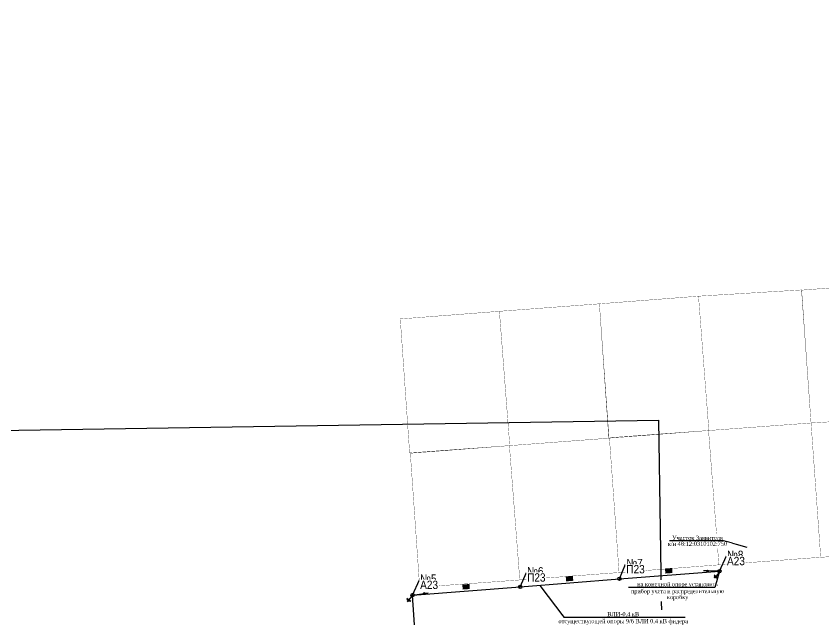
# Model space of a CAD drawing. Header units: millimetres. Extents: x 1265826 to 1360210, y 383897 to 506623.
# Drawn here: x 1313962 to 1314203.3, y 487303.8 to 487483.9 of the extents above; entities that cross this region are included whole.
import ezdxf
from ezdxf import colors
from ezdxf.entities.mleader import LeaderData, LeaderLine
from ezdxf.enums import TextEntityAlignment as Align
from ezdxf.math import Vec2, Vec3

# ---------------------------------------------------------------- set-up
doc = ezdxf.new("R2018")
doc.units = ezdxf.units.MM
for name, color, linetype in [('14', 7, 'Continuous'), ('Чертеж', 7, 'Continuous'), ('Электрика', 7, 'Continuous')]:
    doc.layers.add(name, color=color, linetype=linetype)
doc.layers.add('Выноски', color=7, linetype='Continuous', true_color=0x000000)
doc.layers.add('ЛЭП - непечатный слой', color=6, linetype='Continuous', plot=False)
doc.styles.get("Standard").update_dxf_attribs({"font": 'Arial.ttf'})
doc.styles.add('стиль1', font='Times New Roman.ttf', dxfattribs={"width": 0.9, "height": 1.25})
doc.dimstyles.new('М 1-1000', dxfattribs={"dimtxt": 1.5, "dimasz": 2.5, "dimexe": 1.25, "dimexo": 0.625, "dimtad": 1, "dimdec": 0, "dimtxsty": 'стиль1', "dimcen": 2.5, "dimse1": 1, "dimse2": 1, "dimsd1": 1, "dimsd2": 1, "dimclrt": 5, "dimaunit": 1, "dimadec": 3, "dimazin": 0, "dimtfac": 1, "dimtdec": 0, "dimtmove": 0, "dimatfit": 3, "dimfxl": 1.25, "dimtfill": 2, "dimtfillclr": 7, "dimarcsym": 0})
picture_1 = doc.add_image_def('image4.png', size_in_pixel=(1920, 1080))
picture_2 = doc.add_image_def('image5.jpg', size_in_pixel=(1486, 955))

# ---------------------------------------------------------------- blocks, each defined once
blk = doc.blocks.new('*U104')
at = {"color": 0, "ltscale": 100}
blk.add_line((0, 0), (3.51, 0.51), dxfattribs=at)
at = {"color": 0}
for points in [[(0, 0), (2.06, 4.59)], [(2.06, 4.59), (5.39, 4.59)]]:
    blk.add_lwpolyline(points, dxfattribs=at)
for centre, radius in [((0, 0), 0.5), ((3.51, 0.51), 0.25)]:
    blk.add_circle(centre, radius, dxfattribs=at)
at = {"layer": 'ЛЭП - непечатный слой'}
blk.add_lwpolyline([(3.51, 0.51), (4.7, 0.68)], dxfattribs=at)
at = {"color": 0, "lineweight": 30, "flags": 104}
blk.add_attdef('SL_NUM', text='', height=1.25, dxfattribs=at).set_placement((2.27, 4.88), align=Align.BOTTOM_LEFT)
blk.add_attdef('SL_NAME', text='', height=1.25, dxfattribs=at).set_placement((2.27, 4.31), align=Align.TOP_LEFT)
blk = doc.blocks.new('*U106')
at = {"color": 0, "ltscale": 100}
blk.add_line((0, 0), (-3.55, 0.1), dxfattribs=at)
at = {"color": 0}
for points in [[(0, 0), (2.06, 4.59)], [(2.06, 4.59), (5.39, 4.59)]]:
    blk.add_lwpolyline(points, dxfattribs=at)
for centre, radius in [((-3.55, 0.1), 0.25), ((0, 0), 0.5)]:
    blk.add_circle(centre, radius, dxfattribs=at)
at = {"layer": 'ЛЭП - непечатный слой'}
blk.add_lwpolyline([(-3.55, 0.1), (-4.75, 0.14)], dxfattribs=at)
at = {"color": 0, "lineweight": 30, "flags": 104}
blk.add_attdef('SL_NUM', text='', height=1.25, dxfattribs=at).set_placement((2.27, 4.88), align=Align.BOTTOM_LEFT)
blk.add_attdef('SL_NAME', text='', height=1.25, dxfattribs=at).set_placement((2.27, 4.31), align=Align.TOP_LEFT)
blk = doc.blocks.new('*U81')
at = {"color": 0}
for points in [[(0, 0), (1.84, 4.36)], [(1.84, 4.36), (5.12, 4.36)]]:
    blk.add_lwpolyline(points, dxfattribs=at)
blk.add_circle((0, 0), 0.5, dxfattribs=at)
at = {"color": 0, "lineweight": 30, "flags": 104}
blk.add_attdef('SL_NUM', text='', height=1.25, dxfattribs=at).set_placement((2.04, 4.65), align=Align.BOTTOM_LEFT)
blk.add_attdef('SL_NAME', text='', height=1.25, dxfattribs=at).set_placement((2.04, 4.08), align=Align.TOP_LEFT)
blk = doc.blocks.new('*D109')
at = {"layer": 'Defpoints', "color": 0, "linetype": 'ByBlock', "transparency": 16777216}
for p in [(1314080.42, 487311.19), (1314081.84, 487289.87), (1314081.84, 487289.87)]:
    blk.add_point(p, dxfattribs=at)
at = {"layer": 'Электрика', "color": 5, "linetype": 'ByBlock', "lineweight": 20, "transparency": 16777216, "insert": (1314082.38, 487300.58), "char_height": 1.25, "attachment_point": 5, "rotation": 273.8095, "style": 'стиль1', "bg_fill": 1, "box_fill_scale": 1.1, "bg_fill_color": 7, "bg_fill_true_color": 16777215, "bg_fill_transparency": 0}
blk.add_mtext('21', dxfattribs=at)
blk = doc.blocks.new('*D110')
at = {"layer": 'Defpoints', "color": 0, "linetype": 'ByBlock', "transparency": 16777216}
for p in [(1314112.59, 487313.61), (1314112.59, 487313.61), (1314080.42, 487311.19)]:
    blk.add_point(p, dxfattribs=at)
at = {"layer": 'Электрика', "color": 5, "linetype": 'ByBlock', "lineweight": 20, "transparency": 16777216, "insert": (1314096.41, 487313.66), "char_height": 1.25, "attachment_point": 5, "rotation": 4.2943, "style": 'стиль1', "bg_fill": 1, "box_fill_scale": 1.1, "bg_fill_color": 7, "bg_fill_true_color": 16777215, "bg_fill_transparency": 0}
blk.add_mtext('32', dxfattribs=at)
blk = doc.blocks.new('*D111')
at = {"layer": 'Defpoints', "color": 0, "linetype": 'ByBlock', "transparency": 16777216}
for p in [(1314142.22, 487316.08), (1314142.22, 487316.08), (1314112.59, 487313.61)]:
    blk.add_point(p, dxfattribs=at)
at = {"layer": 'Электрика', "color": 5, "linetype": 'ByBlock', "lineweight": 20, "transparency": 16777216, "insert": (1314127.3, 487316.1), "char_height": 1.25, "attachment_point": 5, "rotation": 4.7685, "style": 'стиль1', "bg_fill": 1, "box_fill_scale": 1.1, "bg_fill_color": 7, "bg_fill_true_color": 16777215, "bg_fill_transparency": 0}
blk.add_mtext('30', dxfattribs=at)
blk = doc.blocks.new('*D112')
at = {"layer": 'Defpoints', "color": 0, "linetype": 'ByBlock', "transparency": 16777216}
for p in [(1314172.07, 487318.28), (1314172.07, 487318.28), (1314142.22, 487316.08)]:
    blk.add_point(p, dxfattribs=at)
at = {"layer": 'Электрика', "color": 5, "linetype": 'ByBlock', "lineweight": 20, "transparency": 16777216, "insert": (1314156.93, 487318.43), "char_height": 1.25, "attachment_point": 5, "rotation": 4.2272, "style": 'стиль1', "bg_fill": 1, "box_fill_scale": 1.1, "bg_fill_color": 7, "bg_fill_true_color": 16777215, "bg_fill_transparency": 0}
blk.add_mtext('30', dxfattribs=at)
blk = doc.blocks.new('_None')
blk = doc.blocks.new('*U113')
at = {"color": 0, "lineweight": 30}
for p, q in [((0, 0), (0.63, -1.13)), ((0, -1.48), (1.26, -0.78)), ((1.2, -1.17), (0.36, -1.63)), ((1.13, -1.54), (0.71, -1.77))]:
    blk.add_line(p, q, dxfattribs=at)

msp = doc.modelspace()

# ---------------------------------------------------------------- linework, layer by layer
at = {"layer": '14', "color": 7, "const_width": 0.08, "flags": 128}
for points in [[(1314199.43, 487362.54), (1314229.53, 487364.39), (1314226.43, 487404.46), (1314196.62, 487402.18), (1314199.43, 487362.54)], [(1314168.91, 487360.3), (1314199.43, 487362.54), (1314196.58, 487402.25), (1314165.82, 487400.38), (1314168.91, 487360.3)], [(1314139.01, 487358.14), (1314168.91, 487360.3), (1314165.82, 487400.38), (1314136.22, 487398.1), (1314139.01, 487358.14)], [(1314109.45, 487355.79), (1314139.1, 487358), (1314136.22, 487398.1), (1314106.36, 487395.87), (1314109.45, 487355.79)], [(1314079.55, 487353.62), (1314109.45, 487355.79), (1314106.36, 487395.87), (1314076.76, 487393.59), (1314079.55, 487353.62)], [(1314202.31, 487322.47), (1314232.53, 487324.3), (1314229.43, 487364.38), (1314199.43, 487362.54), (1314202.31, 487322.47)], [(1314171.91, 487320.21), (1314202.31, 487322.47), (1314199.43, 487362.54), (1314168.82, 487360.29), (1314171.91, 487320.21)], [(1314142.1, 487317.91), (1314171.91, 487320.21), (1314168.82, 487360.29), (1314139.22, 487358.02), (1314142.1, 487317.91)], [(1314082.55, 487313.54), (1314112.45, 487315.7), (1314109.35, 487355.78), (1314079.76, 487353.51), (1314082.55, 487313.54)], [(1314112.45, 487315.7), (1314142.1, 487317.91), (1314139.22, 487358.02), (1314109.35, 487355.78), (1314112.45, 487315.7)]]:
    msp.add_lwpolyline(points, dxfattribs=at)
at = {"layer": 'Электрика'}
msp.add_lwpolyline([(1314063.95, 487205.62), (1314086.54, 487217.84), (1314085.04, 487241.79), (1314083.45, 487265.74), (1314080.42, 487311.19), (1314112.59, 487313.61), (1314142.22, 487316.08), (1314172.07, 487318.28)], dxfattribs=at)

# ---------------------------------------------------------------- block references
ref = msp.add_blockref('*U106', (1314172.07, 487318.28), dxfattribs=at)
lines = msp.add_mtext('\\W0.9000;№8', dxfattribs={"layer": '0', "color": 0, "insert": (1314174.33, 487324.44), "char_height": 2.5, "attachment_point": 1, "bg_fill": 3, "box_fill_scale": 1.1, "bg_fill_color": 256, "bg_fill_transparency": 0})
ref.add_attrib('SL_NUM', '', (1314174.33, 487324.44), dxfattribs={"flags": 104}).embed_mtext(lines)
lines = msp.add_mtext('\\W0.9000;А23', dxfattribs={"layer": '0', "color": 0, "insert": (1314174.33, 487322.6), "char_height": 2.5, "attachment_point": 1, "bg_fill": 3, "box_fill_scale": 1.1, "bg_fill_color": 256, "bg_fill_transparency": 0})
ref.add_attrib('SL_NAME', '', (1314174.33, 487322.6), dxfattribs={"flags": 104}).embed_mtext(lines)
ref = msp.add_blockref('*U81', (1314142.22, 487316.08), dxfattribs=at)
lines = msp.add_mtext('\\W0.9000;№7', dxfattribs={"layer": '0', "color": 0, "insert": (1314144.26, 487322), "char_height": 2.5, "attachment_point": 1, "bg_fill": 3, "box_fill_scale": 1.1, "bg_fill_color": 256, "bg_fill_transparency": 0})
ref.add_attrib('SL_NUM', '', (1314144.26, 487322), dxfattribs={"flags": 104}).embed_mtext(lines)
lines = msp.add_mtext('\\W0.9000;П23', dxfattribs={"layer": '0', "color": 0, "insert": (1314144.26, 487320.16), "char_height": 2.5, "attachment_point": 1, "bg_fill": 3, "box_fill_scale": 1.1, "bg_fill_color": 256, "bg_fill_transparency": 0})
ref.add_attrib('SL_NAME', '', (1314144.26, 487320.16), dxfattribs={"flags": 104}).embed_mtext(lines)
ref = msp.add_blockref('*U81', (1314112.59, 487313.61), dxfattribs=at)
lines = msp.add_mtext('\\W0.9000;№6', dxfattribs={"layer": '0', "color": 0, "insert": (1314114.63, 487319.53), "char_height": 2.5, "attachment_point": 1, "bg_fill": 3, "box_fill_scale": 1.1, "bg_fill_color": 256, "bg_fill_transparency": 0})
ref.add_attrib('SL_NUM', '', (1314114.63, 487319.53), dxfattribs={"flags": 104}).embed_mtext(lines)
lines = msp.add_mtext('\\W0.9000;П23', dxfattribs={"layer": '0', "color": 0, "insert": (1314114.63, 487317.69), "char_height": 2.5, "attachment_point": 1, "bg_fill": 3, "box_fill_scale": 1.1, "bg_fill_color": 256, "bg_fill_transparency": 0})
ref.add_attrib('SL_NAME', '', (1314114.63, 487317.69), dxfattribs={"flags": 104}).embed_mtext(lines)
ref = msp.add_blockref('*U104', (1314080.42, 487311.19), dxfattribs=at)
lines = msp.add_mtext('\\W0.9000;№5', dxfattribs={"layer": '0', "color": 0, "insert": (1314082.69, 487317.34), "char_height": 2.5, "attachment_point": 1, "bg_fill": 3, "box_fill_scale": 1.1, "bg_fill_color": 256, "bg_fill_transparency": 0})
ref.add_attrib('SL_NUM', '', (1314082.69, 487317.34), dxfattribs={"flags": 104}).embed_mtext(lines)
lines = msp.add_mtext('\\W0.9000;А23', dxfattribs={"layer": '0', "color": 0, "insert": (1314082.69, 487315.5), "char_height": 2.5, "attachment_point": 1, "bg_fill": 3, "box_fill_scale": 1.1, "bg_fill_color": 256, "bg_fill_transparency": 0})
ref.add_attrib('SL_NAME', '', (1314082.69, 487315.5), dxfattribs={"flags": 104}).embed_mtext(lines)
at = {"layer": 'Электрика', "rotation": 293.1454930152002}
msp.add_blockref('*U113', (1314080.12, 487310.8), dxfattribs=at)

# ---------------------------------------------------------------- dimensions: what is measured, and where the dimension line sits
at = {"layer": 'Электрика', "color": 18, "linetype": 'ByBlock', "lineweight": 20, "true_color": 0x000000}
for base, p1, p2, angle, picture, middle in [((1314172.07, 487318.28), (1314142.22, 487316.08), (1314172.07, 487318.28), 4.2272, '*D112', (1314157.02, 487317.17)), ((1314142.22, 487316.08), (1314112.59, 487313.61), (1314142.22, 487316.08), 4.7685, '*D111', (1314127.4, 487314.84)), ((1314112.59, 487313.61), (1314080.42, 487311.19), (1314112.59, 487313.61), 4.2943, '*D110', (1314096.51, 487312.4)), ((1314081.84, 487289.87), (1314080.42, 487311.19), (1314081.84, 487289.87), 273.8095, '*D109', (1314081.14, 487300.5))]:
    dim = msp.add_linear_dim(base=base, p1=p1, p2=p2, angle=angle, dimstyle='М 1-1000', override={"dimtxt": 1, "dimtofl": 0}, dxfattribs=at)
    dim.commit()
    dim.dimension.update_dxf_attribs({"geometry": picture, "text_midpoint": middle, "dimtype": 161})

# ---------------------------------------------------------------- pictures from other files: only their frames are drawn
at = {"layer": 'Defpoints'}
image = msp.add_image(picture_1, insert=(1313473.09, 486966.36), size_in_units=(686.85, 386.36), rotation=0.89105, dxfattribs=at)
image.dxf.flags = 14
at = {"layer": 'Электрика'}
image = msp.add_image(picture_2, insert=(1313617.9, 487027.53), size_in_units=(892.07, 573.3), rotation=1.0697, dxfattribs=dict(at, fade=35))
image.dxf.flags = 7

# ---------------------------------------------------------------- next in the draw order: leaders
at = {"layer": 'Выноски', "lineweight": 20}
ml = msp.add_multileader_mtext('Standard', dxfattribs=at)
ml.set_content('\\pxsm0.85;Участок Заявителя\\Pк/н 48:12:0310102:750', color=256, style='стиль1')
ml.set_leader_properties(lineweight=30)
ml.set_arrow_properties(name='NONE')
ml.build(insert=Vec2(0, 0))
ml.multileader.update_dxf_attribs({"text_left_attachment_type": 6, "text_right_attachment_type": 6, "dogleg_length": 0, "arrow_head_size": 1.5})
ctx = ml.context
ctx.base_point, ctx.char_height, ctx.arrow_head_size, ctx.landing_gap_size, ctx.plane_origin, ctx.plane_x_axis, ctx.plane_y_axis = Vec3(1314157.77, 487327.38), 1.25, 1.5, 0, Vec3(1314191.97, 487314.92), Vec3(0.999998, 0.001767, 0), Vec3(-0.001767, 0.999998, 0)
ctx.left_attachment, ctx.right_attachment, ctx.text_align_type = 6, 6, 1
notes = []
notes.append((ctx, [(1, (1, 1, 0), (1314173.27, 487327.41), (-0.999998, -0.001767, 0), 0, [(0, [(1314180.4, 487325.41)], 0, [])])]))
ctx.mtext.insert, ctx.mtext.text_direction, ctx.mtext.rotation, ctx.mtext.width, ctx.mtext.defined_height, ctx.mtext.alignment, ctx.mtext.flow_direction = Vec3(1314165.52, 487328.89), Vec3(0.999998, 0.001767, 0), 0.001767, 19.5093, 6.28, 2, 5
ctx.mtext.has_bg_fill, ctx.mtext.bg_color, ctx.mtext.bg_scale_factor, ctx.mtext.bg_transparency, ctx.mtext.use_window_bg_color = 1, -1027028792, 1.5, 0, 1
at = {"layer": 'Чертеж', "lineweight": 20}
ml = msp.add_multileader_mtext('Standard', dxfattribs=at)
ml.set_content('ВЛИ-0,4 кВ \\Pотсуществующей опоры 9/6 ВЛИ 0,4 кВ фидера № 1 ТП № 1181/250 кВА до опоры №8\\PСИП-2 3х50+1х50 мм² - 211 м', color=256, style='стиль1')
ml.set_leader_properties(color=256, linetype='ByLayer', lineweight=25)
ml.set_arrow_properties(name='NONE')
ml.build(insert=Vec2(0, 0))
ml.multileader.update_dxf_attribs({"text_left_attachment_type": 6, "text_right_attachment_type": 6, "dogleg_length": 0, "arrow_head_size": 0})
ctx = ml.context
ctx.base_point, ctx.char_height, ctx.arrow_head_size, ctx.landing_gap_size, ctx.plane_origin, ctx.plane_x_axis, ctx.plane_y_axis = Vec3(1314125.6, 487304.63), 1.25, 0, 0.75, Vec3(1314461.27, 487330.61), Vec3(1, 0, 0), Vec3(0, 1, 0)
ctx.left_attachment, ctx.right_attachment, ctx.text_align_type = 6, 6, 1
notes.append((ctx, [(0, (1, 1, 0), (1314125.6, 487304.63), (1, 0, 0), 0, [(0, [(1314118.39, 487314.09)], 0, [])])]))
ctx.mtext.insert, ctx.mtext.text_direction, ctx.mtext.width, ctx.mtext.defined_height, ctx.mtext.alignment, ctx.mtext.flow_direction = Vec3(1314143.33, 487306.13), Vec3(1, 0, 0), 35.1643, 3.98, 2, 5
ctx.mtext.has_bg_fill, ctx.mtext.bg_color, ctx.mtext.bg_scale_factor, ctx.mtext.bg_transparency, ctx.mtext.use_window_bg_color = 1, -1027028792, 1.5, 0, 1
for ctx, leaders in notes:
    for number, flags, end, landing, length, lines in leaders:
        leader = LeaderData()
        leader.index, (leader.has_last_leader_line, leader.has_dogleg_vector, leader.attachment_direction) = number, flags
        leader.last_leader_point, leader.dogleg_vector, leader.dogleg_length = Vec3(end), Vec3(landing), length
        for number, points, colour, breaks in lines:
            line = LeaderLine()
            line.index, line.vertices, line.color, line.breaks = number, Vec3.list(points), colors.encode_raw_color(colour), breaks
            leader.lines.append(line)
        ctx.leaders.append(leader)

# ---------------------------------------------------------------- next in the draw order: leaders
at = {"layer": 'Выноски', "lineweight": 20}
ml = msp.add_multileader_mtext('Standard', dxfattribs=at)
ml.set_content('на конечной{\\W0.8; опоре установить \\P\\pxsm0.85;прибор учета и распределительную \\Pкоробку}', color=256, style='стиль1')
ml.set_leader_properties(lineweight=30)
ml.set_arrow_properties(name='NONE')
ml.build(insert=Vec2(0, 0))
ml.multileader.update_dxf_attribs({"text_left_attachment_type": 6, "text_right_attachment_type": 6, "dogleg_length": 0, "arrow_head_size": 1.5})
ctx = ml.context
ctx.base_point, ctx.char_height, ctx.arrow_head_size, ctx.landing_gap_size, ctx.plane_origin, ctx.plane_x_axis, ctx.plane_y_axis = Vec3(1314148.42, 487313.41), 1.25, 1.5, 0, Vec3(1314175.36, 487342.57), Vec3(0.999998, 0.001767, 0), Vec3(-0.001767, 0.999998, 0)
ctx.left_attachment, ctx.right_attachment, ctx.text_align_type = 6, 6, 1
notes = []
notes.append((ctx, [(1, (1, 1, 0), (1314170.72, 487313.45), (-0.999998, -0.001767, 0), 0, [(0, [(1314172.07, 487318.28)], 0, [])])]))
ctx.mtext.insert, ctx.mtext.text_direction, ctx.mtext.rotation, ctx.mtext.width, ctx.mtext.defined_height, ctx.mtext.alignment, ctx.mtext.flow_direction = Vec3(1314159.57, 487315.08), Vec3(0.999998, 0.001767, 0), 0.001767, 25.5379, 0.981, 2, 5
ctx.mtext.has_bg_fill, ctx.mtext.bg_color, ctx.mtext.bg_scale_factor, ctx.mtext.bg_transparency, ctx.mtext.use_window_bg_color = 1, -1027028792, 1.5, 0, 1
for ctx, leaders in notes:
    for number, flags, end, landing, length, lines in leaders:
        leader = LeaderData()
        leader.index, (leader.has_last_leader_line, leader.has_dogleg_vector, leader.attachment_direction) = number, flags
        leader.last_leader_point, leader.dogleg_vector, leader.dogleg_length = Vec3(end), Vec3(landing), length
        for number, points, colour, breaks in lines:
            line = LeaderLine()
            line.index, line.vertices, line.color, line.breaks = number, Vec3.list(points), colors.encode_raw_color(colour), breaks
            leader.lines.append(line)
        ctx.leaders.append(leader)

# ---------------------------------------------------------------- next in the draw order: block references
at = {"layer": 'Электрика', "rotation": 293.1454930152002}
msp.add_blockref('*U113', (1314171.86, 487317.83), dxfattribs=at)

doc.saveas('drawing.dxf')
